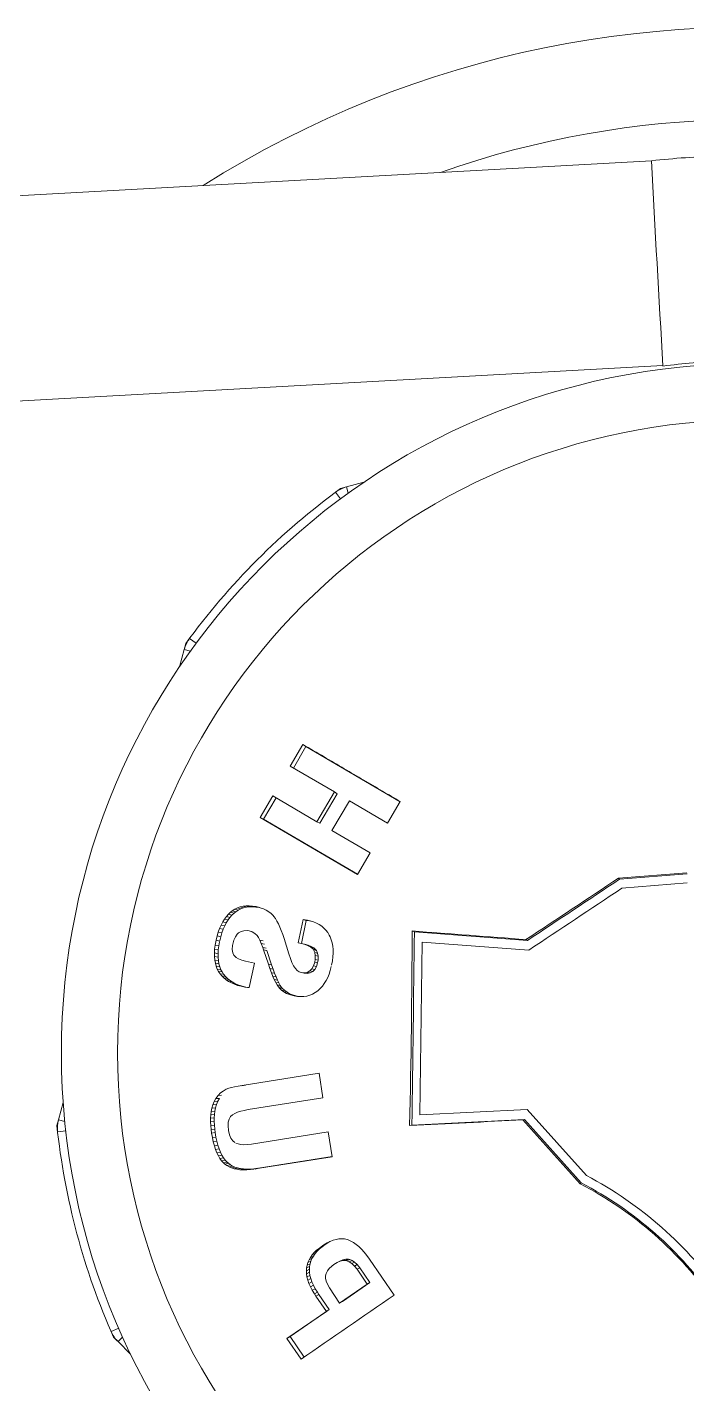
# Model space of a CAD drawing. Header units: inches. Extents: x 32 to 51.7, y 18.3 to 41.9.
# Drawn here: x 40.91444 to 40.93062, y 27.86724 to 27.9005 of the extents above; entities that cross this region are included whole.
import ezdxf

# ---------------------------------------------------------------- set-up
doc = ezdxf.new("R2010")
doc.units = ezdxf.units.IN
doc.header["$MEASUREMENT"] = 0
doc.layers.add('FURNITURE F 1 100', color=253, linetype='Continuous', lineweight=13)

msp = doc.modelspace()

# ---------------------------------------------------------------- linework, layer by layer
at = {"layer": 'FURNITURE F 1 100'}
for p, q in [((40.92975662726413, 27.89722497803721), (40.80583960205486, 27.89041834318616)), ((40.80611988749907, 27.88539586637123), (40.93003726066736, 27.89220252033508)), ((40.92269947534051, 27.88934334605253), (40.92227562888156, 27.88922963659954)), ((40.92212560159051, 27.88893696049465), (40.92200549440777, 27.88909929919758)), ((40.92227562888156, 27.88922963659954), (40.9221300405131, 27.88919057817768)), ((40.92231675818466, 27.88907632912285), (40.92227562888156, 27.88922963659954)), ((40.91833145300798, 27.88538964654274), (40.91829248440963, 27.88524403410586)), ((40.91858506790386, 27.88539424192479), (40.91842265513669, 27.88551424893556)), ((40.91829248440963, 27.88524403410586), (40.91817903645524, 27.88482011757944)), ((40.91844581723008, 27.88520299938862), (40.91829248440963, 27.88524403410586)), ((40.92120427549226, 27.88291286646675), (40.9208940023088, 27.88238280510743)), ((40.92127841784868, 27.88286177204689), (40.92097024230925, 27.88233529143984)), ((40.92127841784868, 27.88286177204689), (40.92120427549226, 27.88291286646675)), ((40.92358679085164, 27.88151006320593), (40.92127841784868, 27.88286177204689)), ((40.92089400230516, 27.88238280510175), (40.92197496624676, 27.88174991357116)), ((40.92046557120894, 27.88165243297178), (40.92015529720875, 27.88112230958721)), ((40.92054470590001, 27.88160985444026), (40.9202365268945, 27.88108331373562)), ((40.92154746384922, 27.88101927832984), (40.92046557122349, 27.88165243296292)), ((40.92197496626223, 27.88174991356207), (40.92154746385286, 27.88101927833507)), ((40.92204395055315, 27.88170664602124), (40.92161933858161, 27.88098095114672)), ((40.92204395053859, 27.8817066460301), (40.92197496624676, 27.88174991357116)), ((40.92191597012943, 27.88080295768166), (40.92234406887174, 27.88153392553634)), ((40.92234406887538, 27.88153392554134), (40.92327969889148, 27.88098623216408)), ((40.92327969890694, 27.88098623215499), (40.92359030444977, 27.88151569832642)), ((40.92023652689814, 27.88108331374131), (40.92015529720875, 27.88112230958721)), ((40.92015529720511, 27.88112230958129), (40.92254192250194, 27.87972547436787)), ((40.9202365268945, 27.88108331373562), (40.92254549605123, 27.87973194335311)), ((40.92161933858524, 27.88098095115195), (40.92154746385286, 27.88101927833507)), ((40.92285160016282, 27.88025526433714), (40.92191597014489, 27.88080295767279)), ((40.92254192250194, 27.87972547436787), (40.92285160016009, 27.8802552643326)), ((40.93062452513432, 27.87977068758116), (40.92894755313291, 27.87963694800008)), ((40.92896959321361, 27.8796076998394), (40.92894755313291, 27.87963694800008)), ((40.93063514692285, 27.87974045427811), (40.92896959321361, 27.8796076998394)), ((40.93062973750848, 27.87951887533698), (40.92903241826453, 27.87939149076167)), ((40.91966322039089, 27.87893201709651), (40.91959496347563, 27.87890748587754)), ((40.91973484201453, 27.87894854146132), (40.91966322039271, 27.87893201708514)), ((40.91974778908271, 27.87890781507279), (40.91966322039271, 27.87893201708514)), ((40.91981008647845, 27.87895769101235), (40.91973484201453, 27.87894854145109)), ((40.91981892940994, 27.87892422709385), (40.91973484201453, 27.87894854145109)), ((40.91988806363925, 27.87895909118968), (40.91981008647754, 27.87895769100326)), ((40.91989366837306, 27.87893331413577), (40.91981008647754, 27.87895769100326)), ((40.91989366830303, 27.87893331517896), (40.91981892931535, 27.87892422708249)), ((40.9199711218259, 27.87893470414517), (40.91988806363834, 27.87895909118172)), ((40.91996940550662, 27.87895248438893), (40.91988806363834, 27.87895909118172)), ((40.9199711218259, 27.87893470491847), (40.91989366828575, 27.87893331413418)), ((40.92005191754625, 27.87892814122981), (40.9199694055048, 27.87895248438188)), ((40.92005348012363, 27.878938128081), (40.9199694055048, 27.87895248438188)), ((40.92005191755261, 27.87892814171139), (40.91997112174586, 27.87893470415177)), ((40.92013542783634, 27.87891388120236), (40.92005348012181, 27.87893812807463)), ((40.92015893798698, 27.87890869397322), (40.92007714914571, 27.87893290585155)), ((40.92015849974241, 27.87891007454662), (40.92007714914571, 27.87893290585155)), ((40.9192786907649, 27.87863307616542), (40.91923558923254, 27.87856364055595)), ((40.9193250415171, 27.87869602685507), (40.9192786907649, 27.87863307616542)), ((40.91936584555488, 27.87861089836472), (40.9192786907649, 27.87863307616542)), ((40.919365844599, 27.87861089914416), (40.91932303308722, 27.87854193279143)), ((40.91937464114081, 27.87875249214924), (40.91932504152892, 27.87869602684348)), ((40.91941188444044, 27.87867342317848), (40.91932504152892, 27.87869602684348)), ((40.91941188333722, 27.8786734239993), (40.91936584555488, 27.87861089836472)), ((40.91942812181487, 27.87880221479825), (40.91937464115081, 27.87875249213696)), ((40.91946115037508, 27.87872950634571), (40.91937464115081, 27.87875249213696)), ((40.91946114930734, 27.87872950740346), (40.91941188431583, 27.87867342303682)), ((40.91946854377302, 27.87883440301059), (40.91942812182306, 27.87880221478574)), ((40.9195142710757, 27.87877889278841), (40.91942812182306, 27.87880221478574)), ((40.91951427027625, 27.87877889359445), (40.9194611502614, 27.87872950623976)), ((40.91952981312598, 27.87887431579518), (40.9194685437803, 27.87883440299786)), ((40.91955442141416, 27.87881086260038), (40.9194685437803, 27.87883440299786)), ((40.9195544204692, 27.87881086397531), (40.91951427092199, 27.8787788926654)), ((40.91959496347199, 27.87890748588982), (40.91952981313143, 27.87887431578245)), ((40.91961527873873, 27.87885050499651), (40.91952981313143, 27.87887431578245)), ((40.91961527795929, 27.87885050648649), (40.91955442128683, 27.87881086251716)), ((40.91967999099752, 27.87888345028998), (40.91959496347563, 27.87890748587754)), ((40.91967999045546, 27.87888345178678), (40.91961527862414, 27.87885050493831)), ((40.91974778873801, 27.87890781648387), (40.91967999090294, 27.8788834502561)), ((40.91981892921713, 27.87892422836124), (40.91974778898903, 27.87890781505119)), ((40.92013542772084, 27.8789138813115), (40.92005191746621, 27.87892814124346)), ((40.92023347684035, 27.87888246752502), (40.92015849973968, 27.87891007454071)), ((40.9203024542946, 27.8788491952432), (40.92023347683762, 27.87888246751934)), ((40.92036505822735, 27.87881114739933), (40.92030245429096, 27.87884919523751)), ((40.92042166251277, 27.87876743439777), (40.92036505822371, 27.87881114739341)), ((40.92047189328578, 27.8787189459101), (40.92042166250731, 27.8787674343914)), ((40.9204907465507, 27.8786965164313), (40.9204718932785, 27.87871894590351)), ((40.92052954770379, 27.87864531312287), (40.92049074654251, 27.87869651642448)), ((40.92056688902785, 27.87858511978627), (40.9205295476947, 27.8786453131165)), ((40.92121346694667, 27.87862312125365), (40.92109076412244, 27.87805012635838)), ((40.92128762912553, 27.87860098723056), (40.92116575790142, 27.87803186781819)), ((40.9213141592988, 27.87860667470975), (40.92121090222891, 27.87862280031798)), ((40.92128751096944, 27.87860028851626), (40.92121334810845, 27.87862241850187)), ((40.92137202342174, 27.87858709095506), (40.92129630281643, 27.8785989159953)), ((40.92138107289948, 27.87858945195965), (40.92131141229193, 27.87860636211642)), ((40.92138741820754, 27.87858373260926), (40.92131393105474, 27.87860575069747)), ((40.91912856430254, 27.87831602279901), (40.91909998088768, 27.87822076267796)), ((40.91916065496362, 27.87840542981619), (40.9191285644135, 27.87831602310937)), ((40.91921672944927, 27.87829598908454), (40.9191285644135, 27.87831602310937)), ((40.91919636847133, 27.87848746174129), (40.91916065506912, 27.87840543005834)), ((40.91924860377158, 27.87838479183254), (40.91916065506912, 27.87840543005834)), ((40.91921672933832, 27.87829598877645), (40.91918833862719, 27.87820137199922)), ((40.91923558911976, 27.87856364037427), (40.91919636859321, 27.87848746197844)), ((40.91928407668429, 27.87846626932649), (40.91919636859321, 27.87848746197844)), ((40.91924860366699, 27.8783847915922), (40.91921672933832, 27.87829598877645)), ((40.9193230332, 27.87854193297174), (40.91923558923254, 27.87856364055595)), ((40.91928407656333, 27.8784662690907), (40.91924860366699, 27.8783847915922)), ((40.91932303308722, 27.87854193279143), (40.91928407656333, 27.8784662690907)), ((40.91959267052125, 27.87826109044202), (40.91962573989322, 27.87829332649992)), ((40.91962573988503, 27.87829332650947), (40.91968724069166, 27.87833019655861)), ((40.91968724068711, 27.87833019656703), (40.91975748260275, 27.87834875825249)), ((40.91975748260184, 27.87834875825977), (40.91983583361771, 27.87834926907156)), ((40.91983583361771, 27.87834926907792), (40.91988572646979, 27.87834147020792)), ((40.9199688078058, 27.87832125663497), (40.91988572646979, 27.87834147020792)), ((40.9198857264707, 27.87834147021429), (40.91996199433898, 27.87831702402648)), ((40.9199619943408, 27.87831702403376), (40.92002701058819, 27.87827946784294)), ((40.92002701059273, 27.87827946785203), (40.92008118087934, 27.87822788179299)), ((40.92060366055075, 27.87851631097394), (40.92056688901785, 27.87858511977991)), ((40.92063897220005, 27.87843851193086), (40.92060366053893, 27.87851631096803)), ((40.92067397204364, 27.87835272961318), (40.92063897218823, 27.87843851192472)), ((40.92070777024647, 27.87825858867721), (40.92067397214915, 27.87835272932077)), ((40.92146075879619, 27.87856434149328), (40.92138107289766, 27.87858945195419)), ((40.92153444506285, 27.8785335661564), (40.92146075879346, 27.87856434148805)), ((40.92160238976403, 27.8784977580983), (40.92153444506012, 27.8785335661514)), ((40.9216645930198, 27.87845691731193), (40.92160238976403, 27.8784977580983)), ((40.92172016467676, 27.87841066940926), (40.9216645930198, 27.87845691731193)), ((40.92176973663636, 27.87835875683889), (40.92172016467039, 27.87841066940334)), ((40.92181382521967, 27.87830244371137), (40.92176973662909, 27.87835875683252)), ((40.92185191416293, 27.87824046587887), (40.92181382521058, 27.87830244370523)), ((40.92394038850098, 27.87832161140816), (40.92388416105014, 27.87834189018415)), ((40.92671455949831, 27.87811037037952), (40.92394038848461, 27.87832161140953)), ((40.91905053100136, 27.87799317860388), (40.91903840635196, 27.87789489609938)), ((40.91907284354211, 27.87811220456022), (40.9190505310532, 27.87799317887855)), ((40.9191392229438, 27.87797532625721), (40.9190505310532, 27.87799317887855)), ((40.91909998077854, 27.87822076231667), (40.9190728435412, 27.87811220455499)), ((40.91916138526786, 27.87809354760996), (40.91907284436884, 27.87811220438059)), ((40.91918833873542, 27.87820137235801), (40.91909998088768, 27.87822076267796)), ((40.91913922289196, 27.87797532598413), (40.91912718044087, 27.87787770715452)), ((40.91915848016716, 27.87807805985538), (40.91913922289196, 27.87797532598413)), ((40.91918833862719, 27.87820137199922), (40.91916291870866, 27.87809968549229)), ((40.91946965757752, 27.87788948208502), (40.91947629888791, 27.87798336322042)), ((40.91947629887063, 27.8779833632236), (40.91948288630074, 27.87801754430368)), ((40.91948288630074, 27.87801754430368), (40.91951009008308, 27.87811484207302)), ((40.91951009011491, 27.87811484218739), (40.91954617745496, 27.87819598511235)), ((40.9195461774877, 27.87819598518715), (40.91959267053126, 27.87826109043042)), ((40.92008131288613, 27.8782280351106), (40.92011363022239, 27.87817928406842)), ((40.9201136302333, 27.8781792840766), (40.92014701037688, 27.87811480595131)), ((40.92022833837446, 27.87809612007457), (40.92014701037688, 27.87811480595131)), ((40.92014701037688, 27.87811480595131), (40.92018255327885, 27.87803396283969)), ((40.92026364501244, 27.87801582382824), (40.92018255327885, 27.87803396283969)), ((40.92018255338344, 27.87803396260163), (40.92021899510446, 27.87793726931088)), ((40.9202998431917, 27.87791978342486), (40.9202189951172, 27.87793726931634)), ((40.9202189951172, 27.87793726931634), (40.92023936142841, 27.87787883086205)), ((40.92074074052353, 27.87815519958711), (40.92070777035924, 27.87825858832478)), ((40.92085757835657, 27.87778242103671), (40.920740740981, 27.87815519812737)), ((40.92109076412153, 27.87805012635292), (40.92117012956324, 27.87803325761954)), ((40.92124459068573, 27.87801511229848), (40.92117012956324, 27.87803325761954)), ((40.92117012956415, 27.878033257625), (40.92126047063057, 27.87800896502765)), ((40.92124459076213, 27.87801511215205), (40.92133432545661, 27.87799098260709)), ((40.9213343254075, 27.87799098262051), (40.92126047063057, 27.87800896502765)), ((40.92126047063239, 27.87800896503334), (40.92133593720401, 27.87797893844229)), ((40.92133432548754, 27.87799098272215), (40.92140928549607, 27.87796115768217)), ((40.92140928545241, 27.87796115769968), (40.92133593720401, 27.87797893844229)), ((40.92133593720673, 27.87797893844911), (40.92139779334202, 27.87794266278295)), ((40.92147072640792, 27.87792512621989), (40.92139779334202, 27.87794266278295)), ((40.92139779334657, 27.87794266279136), (40.92144514887032, 27.87789976378165)), ((40.92140928571344, 27.87796115824947), (40.92147072644703, 27.87792512619692)), ((40.92187301923214, 27.87819647125341), (40.92185191415201, 27.87824046587318)), ((40.92190077344067, 27.87812543474568), (40.92187301922031, 27.87819647124795)), ((40.92192178030082, 27.87805051288067), (40.92190077342703, 27.87812543474136)), ((40.92193578165252, 27.87797107358617), (40.92192178028627, 27.87805051287771)), ((40.92194340949, 27.87788685917869), (40.92193578163706, 27.87797107358413)), ((40.92413211597496, 27.87807084558424), (40.92407633464582, 27.87383489319038)), ((40.92674414838321, 27.87787198427166), (40.92413211597496, 27.87807084558424)), ((40.92671455950467, 27.87811037038407), (40.92667710573251, 27.87812928979086)), ((40.91903840631285, 27.87789489578152), (40.91903202314616, 27.87780164610488)), ((40.91912084089718, 27.87778508743484), (40.91903202314616, 27.87780164610488)), ((40.91903202313161, 27.87780164589638), (40.91903327747123, 27.87771265668037)), ((40.9191220875161, 27.87769669914039), (40.91903327747123, 27.87771265668037)), ((40.91903327747487, 27.87771265645754), (40.91904090531507, 27.87762844279244)), ((40.91912718047998, 27.87787770747011), (40.91903840635196, 27.87789489609938)), ((40.91912966480932, 27.87761305408728), (40.91904090531507, 27.87762844279244)), ((40.91904090533235, 27.87762844260576), (40.9190551648223, 27.87754963672999)), ((40.91912718044087, 27.87787770715452), (40.91912084088354, 27.8777850872277)), ((40.91912084088354, 27.8777850872277), (40.91912208751883, 27.87769669891893)), ((40.91912208751883, 27.87769669891893), (40.91912966482569, 27.87761305390197)), ((40.91912966482569, 27.87761305390197), (40.9191438292216, 27.87753478011289)), ((40.91948340081463, 27.87780941269236), (40.91946965759026, 27.87788948201294)), ((40.91952046517481, 27.87773526816225), (40.91948340081463, 27.87780941269236)), ((40.91956597910639, 27.87769391774302), (40.91951192861571, 27.87774588065302)), ((40.91962631319139, 27.87765753268625), (40.91956597911185, 27.87769391775257)), ((40.91970177988215, 27.87762751469175), (40.91962631319412, 27.87765753269421)), ((40.9197930112493, 27.87760360594846), (40.91970177988397, 27.87762751469879)), ((40.92001617133037, 27.87755615819854), (40.91979301125021, 27.87760360595482)), ((40.92032007210373, 27.87786173921948), (40.92023936142841, 27.87787883086205)), ((40.92023936142841, 27.87787883086205), (40.92035561194253, 27.87752988390819)), ((40.92032007336429, 27.87786173973357), (40.92043554677248, 27.87751515036096)), ((40.92089690411622, 27.87766390292879), (40.92085719260622, 27.87778365181382)), ((40.92093512627771, 27.8775679535431), (40.92089690421626, 27.87766390267982)), ((40.92151776407964, 27.87788251658069), (40.92144514887032, 27.87789976378165)), ((40.92153349406244, 27.87786365554278), (40.92146098447911, 27.8778807738124)), ((40.92146098449003, 27.87788077382195), (40.92149232605671, 27.87781491005101)), ((40.92147072696999, 27.87792512714166), (40.92151776413876, 27.87788251652635)), ((40.92156462475914, 27.87779823639355), (40.92149232605671, 27.87781491005101)), ((40.92149232607126, 27.87781491005851), (40.92150747573278, 27.87773647646143)), ((40.92150465317873, 27.87764472427873), (40.92149300050887, 27.8775764790448)), ((40.92150747573278, 27.87773647646143), (40.92150465316145, 27.87764472428169)), ((40.92157687284153, 27.87762920254293), (40.92150465317873, 27.87764472427873)), ((40.92157967379781, 27.87772033369877), (40.92150747573278, 27.87773647646143)), ((40.92151776508645, 27.87788251765549), (40.9215334940961, 27.87786365550208)), ((40.92153349457813, 27.87786365594091), (40.92156462478552, 27.87779823633921)), ((40.92156462651447, 27.87779823725939), (40.92157967379781, 27.87772033369877)), ((40.92157687282061, 27.87762920241992), (40.92156529902122, 27.87756141910447)), ((40.92157967538306, 27.87772033406188), (40.92157687282061, 27.87762920241992)), ((40.92190805834316, 27.87750606576558), (40.9219266721927, 27.87760760162949)), ((40.92192667224818, 27.87760760193144), (40.92193917075629, 27.87770499447627)), ((40.92193917078721, 27.87770499471728), (40.9219446637987, 27.87779786959161)), ((40.92194466381143, 27.87779786981648), (40.92194340947363, 27.87788685917665)), ((40.91914382918885, 27.87753478029365), (40.9190551648223, 27.87754963672999)), ((40.91905516485504, 27.87754963654809), (40.91907553971005, 27.87747497420262)), ((40.91916406783885, 27.87746062200879), (40.9190755396955, 27.87747497419625)), ((40.9190755396955, 27.87747497419625), (40.91910317826087, 27.87740546206826)), ((40.91919152001329, 27.87739157866142), (40.91910317826087, 27.87740546206826)), ((40.91910317824723, 27.87740546206212), (40.91913281975276, 27.87734988017358)), ((40.91922096310346, 27.87733637198514), (40.91913281975276, 27.87734988017358)), ((40.91913281974094, 27.87734988016653), (40.91917030349005, 27.87729183951453)), ((40.9191438292216, 27.87753478011289), (40.91916406788887, 27.87746062188328)), ((40.91916406788887, 27.87746062188328), (40.91919152006058, 27.87739157854228)), ((40.91925819554099, 27.877278723), (40.91917030349005, 27.87729183951453)), ((40.91917030348004, 27.87729183950703), (40.91921390258149, 27.87723794256451)), ((40.91919152141936, 27.87739157918188), (40.91922096318076, 27.87733637184099)), ((40.91922096435856, 27.87733637257222), (40.91925819560466, 27.87727872290086)), ((40.91925819686976, 27.87727872384264), (40.91930150249546, 27.87722518969324)), ((40.9198871652804, 27.87695323643832), (40.92001617132856, 27.8775561581924)), ((40.92043554677248, 27.87751515036096), (40.92035561194253, 27.87752988390819)), ((40.92035561194253, 27.87752988390819), (40.92039283684035, 27.87741885808371)), ((40.92047252275616, 27.8774048747707), (40.92039283684035, 27.87741885808371)), ((40.92039283701043, 27.87741885757689), (40.92042988395288, 27.87731822610497)), ((40.92050932202501, 27.87730492281251), (40.92042988395288, 27.87731822610497)), ((40.92042988413023, 27.87731822562294), (40.92046612111945, 27.87722824632531)), ((40.92043554677248, 27.87751515036096), (40.92047252292441, 27.87740487426729)), ((40.92047252292441, 27.87740487426729), (40.92050932220145, 27.87730492233388)), ((40.92050932220145, 27.87730492233388), (40.92054531685126, 27.87721555064079)), ((40.920975493889, 27.87748808746549), (40.92093512627771, 27.8775679535431)), ((40.92101838069239, 27.87742341545525), (40.92097549390083, 27.87748808747413)), ((40.92106226457845, 27.87737382072644), (40.92101838070239, 27.87742341546457)), ((40.92110892587944, 27.87734005233072), (40.92106226458482, 27.87737382073599)), ((40.92115747443468, 27.87732173589755), (40.92110892588217, 27.87734005233913)), ((40.92123202817466, 27.877308402112), (40.92115747443559, 27.87732173590368)), ((40.92123703588159, 27.87731437145292), (40.92115747443559, 27.87732173590368)), ((40.92131105560266, 27.87730108709182), (40.92123202815192, 27.87730840211427)), ((40.92131015283276, 27.8773273300212), (40.92123703588068, 27.87731437145838)), ((40.92131105581457, 27.87730108579101), (40.92123703588068, 27.87731437145838)), ((40.92137366527705, 27.8773618999214), (40.92131015282912, 27.87732733002802)), ((40.92138368245533, 27.87731395556623), (40.92131015282912, 27.87732733002802)), ((40.92138368158312, 27.87731395730109), (40.92131105579456, 27.87730108578737)), ((40.92142257940459, 27.87741126891749), (40.92137366526977, 27.87736189992982)), ((40.92144676854214, 27.87734829144095), (40.92137366526977, 27.87736189992982)), ((40.92144676730705, 27.87734829271879), (40.92138368243532, 27.87731395555532)), ((40.92146481761183, 27.87748400460871), (40.92142257939277, 27.87741126892499)), ((40.92149535380732, 27.87739732652879), (40.92142257939277, 27.87741126892499)), ((40.92149535255767, 27.8773973272391), (40.92144676851576, 27.87734829141412)), ((40.92149300050887, 27.8775764790448), (40.92146481759819, 27.87748400461758)), ((40.92153730648415, 27.87746957049919), (40.92146481761183, 27.87748400460871)), ((40.92156529902122, 27.87756141910447), (40.92149300050887, 27.8775764790448)), ((40.92153730644868, 27.87746957043826), (40.92149535378003, 27.87739732648127)), ((40.92156529917038, 27.87756141907946), (40.92153730644868, 27.87746957043826)), ((40.92181114513069, 27.87720197656402), (40.92184547883672, 27.87728604539664)), ((40.92184547892585, 27.8772860456131), (40.92187504148633, 27.87737648312166)), ((40.92187504157546, 27.87737648339542), (40.92190072310832, 27.87747366377219)), ((40.91930150242906, 27.87722518977441), (40.91921390258149, 27.87723794256451)), ((40.91921390257239, 27.87723794255678), (40.9192632431802, 27.87718907899032)), ((40.91935051231367, 27.87717665595958), (40.9192632431802, 27.87718907899032)), ((40.91926324317383, 27.87718907898236), (40.91931869915125, 27.87714435906125)), ((40.91930150366689, 27.87722519077531), (40.91935051238643, 27.8771766558875)), ((40.91940559649602, 27.87713223781837), (40.91931869915125, 27.87714435906125)), ((40.91931869914579, 27.87714435905375), (40.91938027049009, 27.87710378274026)), ((40.91935051340052, 27.87717665704574), (40.91940559657242, 27.87713223775675)), ((40.91946675497611, 27.8770919353228), (40.91938027049009, 27.87710378274026)), ((40.91938027048555, 27.87710378273298), (40.91944795720401, 27.87706734997025)), ((40.9194055974237, 27.87713223894205), (40.91946675505615, 27.87709193527005)), ((40.91953398775031, 27.87705574840923), (40.91944795720401, 27.87706734997025)), ((40.91944795720129, 27.87706734996321), (40.91952138541247, 27.87703595041851)), ((40.91946675573918, 27.87709193642306), (40.9195339878258, 27.87705574836875)), ((40.91960692345101, 27.87702456075406), (40.91952138541247, 27.87703595041851)), ((40.91952138540974, 27.87703595041192), (40.91960092899417, 27.87700869428725)), ((40.91953398834603, 27.87705574943559), (40.91960692353923, 27.87702456071631)), ((40.91968593340762, 27.87699748850012), (40.91960092899417, 27.87700869428725)), ((40.91960092899144, 27.87700869428088), (40.91968595587942, 27.87698583908466)), ((40.91960692389394, 27.87702456162194), (40.91968593350039, 27.87699748846828)), ((40.91968593373413, 27.87699748920407), (40.91977038996693, 27.87697478739958)), ((40.91977038981413, 27.87697478744074), (40.91968595587942, 27.87698583908466)), ((40.9196859558776, 27.87698583907829), (40.91971835728937, 27.87697853251527)), ((40.9198025738885, 27.87696753044404), (40.91971835728937, 27.87697853251527)), ((40.91971835728846, 27.87697853250913), (40.91978014251863, 27.87696736107089)), ((40.91977039010153, 27.87697478793209), (40.91980257403311, 27.87696753041153)), ((40.91986394447549, 27.87695643411914), (40.91978014251863, 27.87696736107089)), ((40.91978014251772, 27.87696736106452), (40.91984790015222, 27.87695817917868)), ((40.91984790015222, 27.87695817917254), (40.9198871652804, 27.87695323643832)), ((40.92054531667209, 27.8772155510869), (40.92046612111945, 27.87722824632531)), ((40.92046612130044, 27.87722824587602), (40.92050129025911, 27.87714828667934)), ((40.92058025034721, 27.87713613178583), (40.92050129024638, 27.87714828667206)), ((40.92050129024638, 27.87714828667206), (40.92053628140248, 27.87707872214217)), ((40.92061500551127, 27.87706703642218), (40.92053628140248, 27.87707872214217)), ((40.92053628138974, 27.87707872213512), (40.92057046261353, 27.8770198103384)), ((40.92054531685126, 27.87721555064079), (40.92058025047545, 27.87713613153048)), ((40.92064895792164, 27.87700852271539), (40.92057046261353, 27.8770198103384)), ((40.9205704626017, 27.87701981033113), (40.92060420771732, 27.87697066170083)), ((40.92058025047545, 27.87713613153048), (40.92061500561859, 27.87706703620891)), ((40.92068247707967, 27.87695970617913), (40.92060420771732, 27.87697066170083)), ((40.92060420770731, 27.8769706616931), (40.92062820589918, 27.87694097054689)), ((40.9206150072575, 27.87706703714046), (40.92064895801168, 27.87700852256123)), ((40.92070631487032, 27.87693021590847), (40.92062820589918, 27.87694097054689)), ((40.92062820589099, 27.87694097053939), (40.92067881043813, 27.87689158529199)), ((40.92064895944323, 27.87700852349437), (40.92068247717243, 27.87695970604475)), ((40.92068247839116, 27.8769597069788), (40.92070631493125, 27.87693021583343)), ((40.92162876887842, 27.87693051219274), (40.92168066506993, 27.87698898890492)), ((40.92168066508175, 27.87698898889423), (40.92172842214468, 27.8770535769015)), ((40.92172842215741, 27.87705357689149), (40.9217720401909, 27.87712427632162)), ((40.9217720401909, 27.87712427632162), (40.92181114503428, 27.87720197637416)), ((40.92075657964388, 27.87688116360957), (40.92067881043813, 27.87689158529199)), ((40.92067881043177, 27.87689158528449), (40.9207365629206, 27.87684887166913)), ((40.92070631566612, 27.87693021649327), (40.92075657969572, 27.87688116355955)), ((40.92081394504085, 27.87683873845661), (40.9207365629206, 27.87684887166913)), ((40.92073656291605, 27.87684887166208), (40.92080120522014, 27.87681219748922)), ((40.9207565808626, 27.87688116487787), (40.92081394509633, 27.87683873841522)), ((40.92087815394707, 27.87680231198167), (40.92080120522014, 27.87681219748922)), ((40.92080120521742, 27.87681219748286), (40.92087362747016, 27.87678193720806)), ((40.92081394598763, 27.87683873973285), (40.92087815399891, 27.87680231195257)), ((40.92095009052782, 27.87677225610307), (40.92087362747016, 27.87678193720806)), ((40.92087362746743, 27.87678193720215), (40.92095293952998, 27.87675771623956)), ((40.92087815463283, 27.87680231316288), (40.92095009058694, 27.87677225607852)), ((40.92095009097257, 27.87677225706964), (40.92102887062784, 27.87674819869788)), ((40.92102887056781, 27.87674819871652), (40.92095293952998, 27.87675771623956)), ((40.92095293952907, 27.8767577162341), (40.92098623096145, 27.87675078095615)), ((40.92106193876107, 27.87674131069273), (40.92098623096145, 27.87675078095615)), ((40.92098623095963, 27.87675078095047), (40.92106904148177, 27.87673693104782)), ((40.92102887083338, 27.87674819941001), (40.92106193890204, 27.8767413106634)), ((40.92106904148086, 27.87673693104237), (40.92114848723459, 27.87673108869237)), ((40.92114848723368, 27.87673108868623), (40.92122571658065, 27.87673426055378)), ((40.92122571658065, 27.87673426054651), (40.92129894923046, 27.87674569772319)), ((40.92129894923137, 27.876745697715), (40.9213703393486, 27.87676525939171)), ((40.92137033935133, 27.87676525938216), (40.92143836477835, 27.87679282876159)), ((40.9214383647829, 27.8767928287509), (40.92150328365706, 27.87682903795483)), ((40.92150328366343, 27.87682903794369), (40.92156839737773, 27.87687553458566)), ((40.92156606573253, 27.87687329278854), (40.92162876886933, 27.8769305122041)), ((40.92160116596069, 27.87485237174744), (40.91971449180956, 27.87455669961034)), ((40.92169491915475, 27.87424995721242), (40.9216011659616, 27.87485237174199)), ((40.9191218766634, 27.8743062615283), (40.91906847930814, 27.87423067478628)), ((40.91918447167036, 27.8743697471343), (40.9191218766634, 27.8743062615283)), ((40.91921010104825, 27.87431331931268), (40.9191218766634, 27.8743062615283)), ((40.91924680028997, 27.87441730887165), (40.91918447167036, 27.8743697471343)), ((40.91932005117242, 27.87445959656586), (40.91924680028997, 27.87441730887165)), ((40.91938815361728, 27.87448498428009), (40.91932005117242, 27.87445959656586)), ((40.91945251241005, 27.87450363588344), (40.91938815361728, 27.87448498428009)), ((40.9195285329658, 27.87452198770868), (40.91945251241005, 27.87450363588344)), ((40.9196162152809, 27.87454003955234), (40.9195285329658, 27.87452198770868)), ((40.91971449129387, 27.8745566995294), (40.9196162152809, 27.87454003955234)), ((40.91979873773899, 27.87456206827731), (40.9197011213425, 27.87454552011966)), ((40.91979873825012, 27.87456206836394), (40.91971449180865, 27.87455669961671)), ((40.91532059248921, 27.87413908197093), (40.91520714453573, 27.87371516544429)), ((40.91897204299285, 27.87399725136195), (40.91895456473567, 27.87391392413381)), ((40.91899728826475, 27.87408109863257), (40.91897204305015, 27.87399725154999)), ((40.91906127044122, 27.87400639818404), (40.91897204305015, 27.87399725154999)), ((40.91902885499321, 27.87415918768236), (40.91899728833205, 27.87408109879878)), ((40.91908634665806, 27.87408967902682), (40.91899728833205, 27.87408109879878)), ((40.9190684792281, 27.87423067467351), (40.91902885499321, 27.87415918768236)), ((40.91911770324778, 27.87416723947806), (40.91902885499321, 27.87415918768236)), ((40.91906127038483, 27.87400639799714), (40.91904390899772, 27.87392363345814)), ((40.91908634659076, 27.87408967886174), (40.91906127038483, 27.87400639799714)), ((40.91915706041955, 27.87423824465552), (40.9190684792954, 27.87423067479424)), ((40.91911770177985, 27.87416724041802), (40.91908634659076, 27.87408967886174)), ((40.91915706035316, 27.87423824453547), (40.91911770324778, 27.87416723947806)), ((40.91967794567036, 27.87392365951062), (40.91977079087856, 27.87394349698318)), ((40.91977079087856, 27.87394349698318), (40.9197988093526, 27.8739481328623)), ((40.9197988093526, 27.8739481328623), (40.9198248691152, 27.87395425790985)), ((40.9198248691152, 27.87395425790985), (40.9198597639067, 27.87396199440148)), ((40.9198597639067, 27.87396199440148), (40.92169491913656, 27.87424995720969)), ((40.92407633464582, 27.87383489319038), (40.92670948224959, 27.87396814044221)), ((40.92670948224959, 27.87396814044221), (40.92816219568586, 27.87234575598243)), ((40.91520714453573, 27.87371516544406), (40.91516817593647, 27.87356955300627)), ((40.91536047735617, 27.87367413072705), (40.91520714453573, 27.87371516544429)), ((40.91893836882237, 27.8737494246386), (40.91893691502601, 27.87366152836896)), ((40.91902637646645, 27.87367294304656), (40.91893691502601, 27.87366152836896)), ((40.91893691502146, 27.87366152809725), (40.91894133733304, 27.87356916397901)), ((40.91894396270227, 27.87383369720531), (40.9189383688451, 27.87374942498761)), ((40.91902782101415, 27.87376024584066), (40.9189383688451, 27.87374942498761)), ((40.91895456468838, 27.87391392391167), (40.91894396273683, 27.8738336974686)), ((40.91903337780396, 27.87384394899343), (40.91894396273683, 27.8738336974686)), ((40.91904390904411, 27.87392363367869), (40.91895456473567, 27.87391392413381)), ((40.91902782099142, 27.87376024549392), (40.9190263764619, 27.87367294277667)), ((40.9190263764619, 27.87367294277667), (40.91903076856825, 27.87358120232668)), ((40.9190333777694, 27.87384394873195), (40.91902782099142, 27.87376024549392)), ((40.91904390899772, 27.87392363345814), (40.9190333777694, 27.87384394873195)), ((40.91936650145517, 27.87356385459041), (40.91937269545424, 27.8736526691109)), ((40.9193726954597, 27.87365266919389), (40.91939349107061, 27.87372847795857)), ((40.91939349108607, 27.87372847801473), (40.91943025284009, 27.87379262850093)), ((40.91943025284009, 27.87379262850093), (40.91947635101106, 27.87383586788608)), ((40.91947635101106, 27.87383586788608), (40.91953040305243, 27.87386973314867)), ((40.91953040305243, 27.87386973314867), (40.91959745283175, 27.87389942723437)), ((40.91959745283175, 27.87389942723437), (40.91967794567036, 27.87392365951062)), ((40.9238779954746, 27.8735821942282), (40.92664017682428, 27.87372205292761)), ((40.92664017680427, 27.8737220529267), (40.92660217980729, 27.873710875338)), ((40.9266021798273, 27.87371087533891), (40.92800524008244, 27.87214393173029)), ((40.92664017682428, 27.87372205292761), (40.9280337199386, 27.87216582350218)), ((40.91518495279952, 27.87341605342633), (40.91538559583178, 27.87343889994643)), ((40.91903076855097, 27.87358120268934), (40.91894133733304, 27.87356916397901)), ((40.91894133735032, 27.87356916361407), (40.91895054507741, 27.87347339873893)), ((40.91903991390218, 27.87348608447858), (40.91895054507741, 27.87347339873893)), ((40.91895054512015, 27.87347339829032), (40.91896224377679, 27.87338716190173)), ((40.91905153352009, 27.87340043030938), (40.91896224377679, 27.87338716190173)), ((40.91896224383591, 27.87338716146721), (40.91898198093322, 27.87327553669136)), ((40.91907113743737, 27.87328955933115), (40.91898198093322, 27.87327553669136)), ((40.91898198100507, 27.873275536283), (40.91900509968646, 27.87317085884909)), ((40.91903076856825, 27.87358120232668), (40.91903991394493, 27.87348608403293)), ((40.91903991394493, 27.87348608403293), (40.91905153357921, 27.87340042987783)), ((40.91905153357921, 27.87340042987783), (40.91907113750922, 27.87328955892551)), ((40.91907113750922, 27.87328955892551), (40.91909410033959, 27.8731855884432)), ((40.9193768913744, 27.8734513084946), (40.91936650146518, 27.87356385448377)), ((40.91940401709299, 27.87334209416233), (40.91937689140259, 27.8734513083816)), ((40.91943832609623, 27.87326151128534), (40.91940401713573, 27.8733420940607)), ((40.92182545531314, 27.87341322037216), (40.9199387808455, 27.87311754867435)), ((40.92192058893097, 27.8728025558655), (40.92182545531405, 27.87341322036693)), ((40.9238779954746, 27.87358219423343), (40.92382132371741, 27.87357011655852)), ((40.91909410025865, 27.87318558880813), (40.91900509968646, 27.87317085884909)), ((40.9190050997674, 27.87317085848188), (40.91903115471514, 27.87307441902087)), ((40.91911997967027, 27.87308980066789), (40.91903115471514, 27.87307441902087)), ((40.91903115479973, 27.87307441870892), (40.91906036867813, 27.8729855721185)), ((40.91914899683498, 27.87300155418664), (40.91906036867813, 27.8729855721185)), ((40.91906036876544, 27.87298557185225), (40.91909274158725, 27.87290431823201)), ((40.91909410033959, 27.8731855884432), (40.91911997975394, 27.87308980035798)), ((40.91911997975394, 27.87308980035798), (40.91914899692229, 27.87300155392197)), ((40.91914899692229, 27.87300155392197), (40.91918115185281, 27.8729208492575)), ((40.91948237982406, 27.87319874472244), (40.91943832609623, 27.87326151128534)), ((40.91953726896163, 27.87315272734143), (40.91948237982406, 27.87319874472244)), ((40.91961209645315, 27.87312010758635), (40.91955638811733, 27.87314128420437)), ((40.91967743997039, 27.87310659754733), (40.91961209645315, 27.87312010758635)), ((40.91975413209157, 27.87310206896789), (40.91967743997039, 27.87310659754733)), ((40.91984110475342, 27.87310542990256), (40.91975413209157, 27.87310206896789)), ((40.91993878065178, 27.87311754864388), (40.91984110475342, 27.87310542990256)), ((40.91918115177369, 27.87292084945691), (40.91909274158725, 27.87290431823201)), ((40.91909274166728, 27.87290431803147), (40.919128918769, 27.8728308808363)), ((40.91921708548553, 27.87284790845272), (40.919128918769, 27.8728308808363)), ((40.91912891886905, 27.87283088063348), (40.91916738690061, 27.8727654585957)), ((40.91925529480314, 27.87278292847711), (40.91916738688879, 27.8727654585857)), ((40.91916738698428, 27.87276545845473), (40.91920988206284, 27.87270720759464)), ((40.91918115185281, 27.8729208492575), (40.91921708558466, 27.87284790825149)), ((40.91929750312802, 27.87272507068995), (40.91920988197553, 27.87270720771446)), ((40.91920988206284, 27.87270720759441), (40.91925553608117, 27.87265655009853)), ((40.91921708558466, 27.87284790825149), (40.91925529489772, 27.87278292834706)), ((40.91925529489772, 27.87278292834706), (40.91929750321442, 27.8727250705708)), ((40.91934285021007, 27.87267475561473), (40.9192555359884, 27.87265655020153)), ((40.91925553608117, 27.87265655009853), (40.91928801137483, 27.87262733612986)), ((40.91937510755697, 27.87264573951777), (40.91928801125933, 27.872627336234)), ((40.91928801137483, 27.87262733612986), (40.91933675646369, 27.87259074920392)), ((40.91929750418485, 27.87272507136183), (40.91934285030193, 27.87267475551264)), ((40.91942352492397, 27.87260939975088), (40.91933675638184, 27.87259074926599)), ((40.91934285125781, 27.87267475648489), (40.91937510767248, 27.87264573941432)), ((40.91937510826456, 27.87264574016533), (40.91942352500583, 27.87260939968926)), ((40.91942352576525, 27.87260940085455), (40.91947724713619, 27.8725784823291)), ((40.92003413692483, 27.87250623834027), (40.92192058891278, 27.87280255586277)), ((40.92011622338551, 27.87252546801776), (40.92191962427178, 27.87280874802807)), ((40.91933675646369, 27.87259074920392), (40.91939084186625, 27.8725596211659)), ((40.91947724704978, 27.87257848237844), (40.91939084177984, 27.87255962121569)), ((40.91939084186625, 27.8725596211659), (40.91945026758067, 27.87253395198375)), ((40.91953627368794, 27.87255298712737), (40.91945026747517, 27.87253395202922)), ((40.91945026758067, 27.87253395198375), (40.91951461090567, 27.87251287305524)), ((40.91947724776919, 27.87257848361671), (40.91953627379344, 27.87255298708212)), ((40.91960018497657, 27.87253205122099), (40.91951461082108, 27.8725128730832)), ((40.91951461090567, 27.87251287305524), (40.91958407188095, 27.87249789817177)), ((40.91953627427729, 27.8725529884209), (40.91960018506116, 27.87253205119325)), ((40.91966917960117, 27.87251717828097), (40.91958407178454, 27.87249789819268)), ((40.91958407188095, 27.87249789817177), (40.91965887316628, 27.87248838197682)), ((40.91960018541859, 27.87253205252998), (40.91966917969758, 27.87251717826027)), ((40.919743478699, 27.87250772724244), (40.91965887306442, 27.87248838198978)), ((40.91965887316628, 27.87248838197682), (40.91973901476076, 27.87248432438785)), ((40.91966917990585, 27.87251717951037), (40.91974347879996, 27.87250772722948)), ((40.91982308225279, 27.87250369802948), (40.91973901463253, 27.87248432439421)), ((40.91973901476076, 27.87248432438785), (40.91982407396218, 27.87248485676148)), ((40.9197434789, 27.87250772836726), (40.91982308238103, 27.87250369802312)), ((40.91982308240013, 27.87250369901765), (40.91990757056165, 27.8725042278172)), ((40.91990757045251, 27.87250422781651), (40.91982407385213, 27.8724848567608)), ((40.91982407396218, 27.87248485676148), (40.91991511883289, 27.87249107079285)), ((40.91990757053527, 27.87250422868144), (40.91999800426738, 27.87251040100112)), ((40.91999800415552, 27.87251040099361), (40.91991511872102, 27.87249107078512)), ((40.91991511883289, 27.87249107079285), (40.92001063611015, 27.8725031642525)), ((40.91999800420827, 27.8725104016871), (40.92009288038544, 27.87252241397707)), ((40.92011305697243, 27.8725249699048), (40.92003094874026, 27.87250573738127)), ((40.92803371989676, 27.87216582354856), (40.92800524008244, 27.87214393173029)), ((40.92168150207335, 27.87062319007871), (40.92160747200042, 27.87056884176375)), ((40.92175249498787, 27.87065516806567), (40.92167896191286, 27.87060118461566)), ((40.92175249528255, 27.87065516783739), (40.92168150217977, 27.87062319014874)), ((40.9217177896323, 27.87064695821571), (40.92168150207335, 27.87062319007894)), ((40.92179502228983, 27.87069322784826), (40.9217177896323, 27.87064695821571)), ((40.92178853956803, 27.87067877596153), (40.92171778976872, 27.87064695829779)), ((40.92178853915239, 27.87067877635943), (40.92175249517614, 27.87065516776804)), ((40.92186525369898, 27.87072473494752), (40.9217885394316, 27.87067877588013)), ((40.92187061417617, 27.87073053372567), (40.92179502228983, 27.87069322784826)), ((40.92186525383723, 27.87072473483133), (40.92179502235622, 27.870693227881)), ((40.9219442094488, 27.87075977348011), (40.92187061417617, 27.87073053372567)), ((40.92201616395114, 27.87078004966859), (40.9219442094488, 27.87075977348011)), ((40.92208674851618, 27.87079198940999), (40.92201616395114, 27.87078004966859)), ((40.92215506563907, 27.87079523618579), (40.92208674851618, 27.87079198940999)), ((40.92222138615098, 27.87079041708737), (40.92215506563907, 27.87079523618579)), ((40.92228606589715, 27.87077663460375), (40.92222138615098, 27.87079041708737)), ((40.92231812704604, 27.87076651580171), (40.92228606589715, 27.87077663460375)), ((40.92238204773976, 27.87073892552301), (40.92231812704604, 27.87076651580171)), ((40.92244612267196, 27.87070308491045), (40.92238204773976, 27.87073892552301)), ((40.92251043685674, 27.87065746930964), (40.92244612267196, 27.87070308491045)), ((40.92257463444794, 27.87060297618334), (40.92251043685674, 27.87065746930964)), ((40.92138920736461, 27.87033718503651), (40.92135352095802, 27.8702752135225)), ((40.92142671272423, 27.870309534489), (40.92135352101714, 27.87027521362459)), ((40.92143232884037, 27.87039743530793), (40.92138920736461, 27.87033718503651)), ((40.9214621603539, 27.87037108811339), (40.92138920743101, 27.87033718512905)), ((40.92142671123175, 27.87030953531187), (40.92139891907819, 27.87024689422262)), ((40.92146215901239, 27.87037108902357), (40.92142671266602, 27.87030953438759)), ((40.92148288538256, 27.87045596428514), (40.92143232884037, 27.87039743530793)), ((40.92150499303143, 27.87043093230179), (40.92143232891222, 27.87039743539183)), ((40.92150499186455, 27.87043093323994), (40.92146216028841, 27.87037108802131)), ((40.92154114782234, 27.87051339897742), (40.92148288538256, 27.87045596428514)), ((40.9215552107914, 27.87048906699122), (40.9214828854635, 27.87045596436494)), ((40.92155520978822, 27.87048906791117), (40.92150499295867, 27.87043093221835)), ((40.92160747200042, 27.87056884176375), (40.92154114782234, 27.87051339897742)), ((40.92161308259956, 27.87054611497704), (40.92154114789874, 27.87051339904131)), ((40.92161308180467, 27.87054611581878), (40.92155521071136, 27.87048906691209)), ((40.92167896200563, 27.8706011846841), (40.9216074720941, 27.87056884183264)), ((40.92167896134988, 27.87060118541397), (40.92161308252317, 27.87054611491337)), ((40.92218592202217, 27.87027681161656), (40.92225515688251, 27.87029348307917)), ((40.92225515684432, 27.87029348306985), (40.9221875727505, 27.8702590356829)), ((40.92231980217521, 27.87029440034392), (40.92225265574025, 27.87025995831616)), ((40.92225515666151, 27.87029348392114), (40.92231980217521, 27.87029440034392)), ((40.92235201660215, 27.87028862524583), (40.92228508851777, 27.87025414268167)), ((40.92231980210427, 27.87029440173954), (40.92235201660215, 27.87028862524583)), ((40.92235201671583, 27.87028862610143), (40.92240865947015, 27.87026417657305)), ((40.92263934211924, 27.870539334928), (40.92257463460074, 27.87060297603305)), ((40.92270393319423, 27.87046681593504), (40.92263934228022, 27.87053933474724)), ((40.92276867850133, 27.87038604613029), (40.92270393338613, 27.87046681569493)), ((40.92283366305283, 27.87029550074474), (40.92276867867777, 27.87038604588381)), ((40.92343991171374, 27.86940956738861), (40.92283366341663, 27.87029550021337)), ((40.92129395048023, 27.87008219353536), (40.92128934271177, 27.87001127176402)), ((40.92136296067538, 27.87004737447226), (40.92128934272178, 27.87001127191954)), ((40.92128934271177, 27.87001127176402), (40.92129225502477, 27.86993710413251)), ((40.92136585178987, 27.86997370779998), (40.92129225501931, 27.86993710428303)), ((40.92130589251492, 27.87014771774214), (40.92129395048023, 27.87008219353536)), ((40.92136753890982, 27.87011781727049), (40.92129395050388, 27.87008219366769)), ((40.92132554044993, 27.8702121478975), (40.92130589251492, 27.87014771774214)), ((40.92137940201947, 27.87018289906334), (40.92130589255221, 27.8701477178631)), ((40.92135352095802, 27.8702752135225), (40.92132554044993, 27.8702121478975)), ((40.92139891912366, 27.87024689432381), (40.9213255404954, 27.87021214799936)), ((40.92136295914652, 27.87004737449227), (40.92136585179533, 27.86997370765059)), ((40.92136753734094, 27.87011781750764), (40.92136296066538, 27.87004737431764)), ((40.92136585041926, 27.86997370765628), (40.92137737277672, 27.86989779421672)), ((40.92137940039784, 27.870182899524), (40.92136753888617, 27.87011781713907)), ((40.92139891754114, 27.8702468950057), (40.92137940198309, 27.87018289894329)), ((40.92177444912495, 27.86994632372032), (40.92180439467002, 27.87000705341982)), ((40.92180439467002, 27.87000705341982), (40.92185092034352, 27.870066578399)), ((40.92185092034352, 27.870066578399), (40.92191285781037, 27.87012391481401)), ((40.92191285781037, 27.87012391481401), (40.92196308035882, 27.8701610119417)), ((40.92196308035882, 27.8701610119417), (40.92204292051584, 27.87020987621234)), ((40.9221114755007, 27.87024465364787), (40.92204292048218, 27.87020987619142)), ((40.92204292051584, 27.87020987621234), (40.92211786993967, 27.87024225154003)), ((40.92211147573626, 27.8702446533325), (40.9221859221304, 27.87027681136986)), ((40.92218592209493, 27.87027681135462), (40.9221178699042, 27.87024225152457)), ((40.92211786993967, 27.87024225154003), (40.92218757278961, 27.87025903569222)), ((40.92218757278961, 27.87025903569222), (40.92225265574025, 27.87025995831616)), ((40.92225265574025, 27.87025995831616), (40.92228508851777, 27.87025414268167)), ((40.92228508851777, 27.87025414268167), (40.92234211579462, 27.87022952717596)), ((40.92240865940467, 27.87026417660102), (40.92234211572914, 27.87022952720415)), ((40.92234211579462, 27.87022952717596), (40.92240231408296, 27.87018643123631)), ((40.92246845175733, 27.87022137326037), (40.92240231408296, 27.87018643123631)), ((40.92240231408296, 27.87018643123631), (40.92246559825499, 27.87012637942323)), ((40.92240866005586, 27.8702641781242), (40.92246845175733, 27.87022137326037)), ((40.9225313099666, 27.87016172983474), (40.92246559825499, 27.87012637942323)), ((40.92246559836686, 27.87012637931705), (40.92253205355765, 27.87004784663211)), ((40.92246845265227, 27.87022137461688), (40.92253131007756, 27.87016172972924)), ((40.92253131007756, 27.87016172972924), (40.92259731671739, 27.8700837288495)), ((40.92259731661916, 27.87008372896569), (40.92253205355765, 27.87004784663211)), ((40.92253205365678, 27.87004784651524), (40.92278429541666, 27.86968368231644)), ((40.92259731671739, 27.8700837288495), (40.92284785345574, 27.8697220297456)), ((40.92129225502477, 27.86993710413251), (40.9213038557552, 27.86986067434484)), ((40.92137737277672, 27.86989779421672), (40.9213038557552, 27.86986067434484)), ((40.9213038557552, 27.86986067434484), (40.9213241448485, 27.8697819825479)), ((40.92139752279645, 27.86981963392848), (40.9213241448485, 27.8697819825479)), ((40.92132414490034, 27.86978198234872), (40.92135249570374, 27.86970129877407)), ((40.92142568144818, 27.8697394953824), (40.92135249570374, 27.86970129877407)), ((40.92135249578651, 27.86970129853942), (40.92138899332868, 27.86961709835735)), ((40.92137737165531, 27.86989779408621), (40.92139752284739, 27.86981963373066)), ((40.92146193201252, 27.86965586407653), (40.92138899332868, 27.86961709835735)), ((40.92138899342508, 27.86961709813611), (40.92143382349305, 27.86953153311445)), ((40.92139752284739, 27.86981963373066), (40.92142568153095, 27.86973949514911)), ((40.92142568153095, 27.86973949514911), (40.92146193210802, 27.86965586385688)), ((40.92146193210802, 27.86965586385688), (40.92150645918146, 27.86957087704557)), ((40.9217608128799, 27.86988376230554), (40.92177444912495, 27.86994632372032)), ((40.92176199333854, 27.86982968535879), (40.9217608128799, 27.86988376230554)), ((40.92177701404644, 27.86975773055403), (40.92176199333854, 27.86982968535879)), ((40.92180743075706, 27.86967838611142), (40.92177701408464, 27.86975773045376)), ((40.921853599312, 27.86959075421917), (40.92180743082618, 27.86967838597977)), ((40.9227842954203, 27.86968368231167), (40.92210392949046, 27.8692169993444)), ((40.92284785345574, 27.8697220297456), (40.92217205244806, 27.86925848097778)), ((40.9228478534521, 27.86972202975014), (40.92278429541666, 27.86968368231644)), ((40.92150645904321, 27.86957087730887), (40.92143382349305, 27.86953153311445)), ((40.9214338236322, 27.86953153284933), (40.92148707116367, 27.8694430782816)), ((40.92155934688226, 27.86948302060157), (40.92148707114912, 27.86944307827182)), ((40.92148707141924, 27.86944307785755), (40.92152418965789, 27.86938613643427)), ((40.92150645918146, 27.86957087704557), (40.92155934715056, 27.86948302019002)), ((40.92159621444598, 27.86942646372766), (40.92152418965789, 27.86938613643427)), ((40.92152418965789, 27.86938613643404), (40.92177854112806, 27.86901445453734)), ((40.92155934715056, 27.86948302019002), (40.92159621444598, 27.86942646372766)), ((40.92159621464153, 27.86942646385749), (40.92184884782064, 27.86905729569614)), ((40.92210392947591, 27.86921699933439), (40.92185359940659, 27.86959075407865)), ((40.9217785411317, 27.86901445453211), (40.92081161735469, 27.8683506786899)), ((40.92184884782064, 27.86905729569614), (40.92088841194409, 27.86839797717514)), ((40.921848847817, 27.86905729570115), (40.92177854112806, 27.86901445453734)), ((40.92217205246261, 27.86925848098779), (40.92210392949046, 27.8692169993444)), ((40.91649827776446, 27.86852069846848), (40.91668341326813, 27.86860134854599)), ((40.91656058553754, 27.86837941391193), (40.91666720530766, 27.86827285989714)), ((40.91666720530766, 27.86827285989714), (40.91677940882592, 27.86838513265659)), ((40.92088841195864, 27.86839797718492), (40.92081161735469, 27.8683506786899)), ((40.92081161734104, 27.8683506786799), (40.92115851693298, 27.86784379285607)), ((40.92088841194409, 27.86839797717514), (40.9212329682211, 27.867894516615)), ((40.91666720530766, 27.86827285989714), (40.9169776038113, 27.86796265282349))]:
    msp.add_line(p, q, dxfattribs=at)
for radius in [0.0169002236195937, 0.01552095860103648]:
    msp.add_circle((40.93217731285559, 27.87535091401126), radius, dxfattribs=at)
for centre, radius, start, end in [((40.93217731285559, 27.87535091401126), 0.02515023998424043, 237.7481109269532, 122.2518725554108), ((40.93217731285559, 27.87535091401126), 0.02288671838565883, 250.6195147914999, 109.3804902793559), ((40.93216693924906, 27.87535091401126), 0.02200645998621036, 91.93678866589742, 96.2880777548065), ((41.59843637059085, 27.93207473624486), 0.6695872646068337, 182.983399997968, 183.4143419614633), ((40.93217134520337, 27.87535091401126), 0.01697641198936146, 92.20516201416379, 97.21868023871978), ((40.93217731285559, 27.87535091401126), 0.01710216318928354, 125.9787716774206, 144.0566011901214), ((40.92248416821776, 27.88845231636513), 0.0008048076794956937, 105.0176733185808, 126.4960911607204), ((40.91906993314633, 27.88503597435099), 0.0008048076794956978, 143.5392554781566, 165.0176733188914), ((40.7061777667047, 28.21265214811044), 0.4006563380876937, 303.3907063190009, 303.7804565395402), ((40.68422253892977, 27.87911158531004), 0.2396628580897744, 358.6750927027049, 359.8159900189364), ((40.82528323188008, 26.56456349576568), 1.317473268371705, 85.58610304944062, 85.70791722483449), ((40.91598459327243, 27.87350710568919), 0.0008048076794956964, 165.0176733188914, 186.4960911598507), ((40.81948438111586, 29.96240961664851), 2.091443677163959, 272.8595314190677, 272.9358114130191), ((40.93217731285559, 27.87535091401126), 0.01710216318928354, 185.9787716818894, 204.0565696088826), ((40.92374307320161, 27.86396597537394), 0.00947361422989145, 34.93191025991975, 62.19483535618263), ((40.92380463014042, 27.86403578123188), 0.009131660746254001, 34.79514272367842, 62.61256715357536), ((40.923802077438, 27.86404527506372), 0.00915697030645605, 34.92958104292762, 62.47584296596769), ((41.74880150521376, 26.6643804981404), 1.460587832948713, 124.408446920427, 124.5169913819872), ((40.91723611470998, 27.86884212037624), 0.0008048076794956972, 203.5392554780967, 225.0176733191738)]:
    msp.add_arc(centre, radius, start, end, dxfattribs=at)
msp.add_open_spline([(40.9235903044525, 27.88151569833119), (40.92344476068111, 27.88160094677412), (40.92314600591244, 27.88177593453563), (40.92268893027604, 27.88204364424426), (40.92221124399448, 27.88232336095732), (40.92171332482094, 27.88261486310873), (40.92137645584144, 27.88281207010093), (40.92120427549226, 27.88291286646675)], degree=3, knots=[0, 0, 0, 0, 0.1809362404088221, 0.3714041765885188, 0.5714042039424085, 0.7809362732824178, 1, 1, 1, 1], dxfattribs=at)
for points in [[(40.92896959321361, 27.8796076998394), (40.92821543505734, 27.87910699985535), (40.92746745969244, 27.87861035761055), (40.92671455949831, 27.87811037037952)], [(40.92903241826453, 27.87939149076167), (40.92826681887318, 27.87888318337284), (40.92750851702995, 27.87837963935588), (40.92674414838321, 27.87787198427166)], [(40.92394038848461, 27.87832161140953), (40.92391967147132, 27.87674583926262), (40.92389881725167, 27.87516152513192), (40.9238779954746, 27.8735821942282)]]:
    msp.add_open_spline(points, degree=3, dxfattribs=at)

doc.saveas('drawing.dxf')
